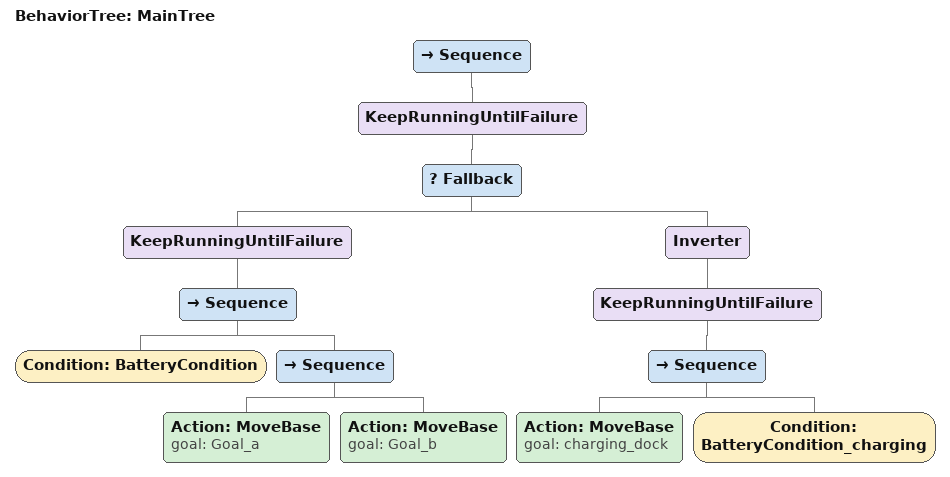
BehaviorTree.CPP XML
<?xml version="1.0"?>
<root main_tree_to_execute="MainTree">
    <BehaviorTree ID="MainTree">
        <Sequence>
            <KeepRunningUntilFailure>
                <Fallback>
                    <KeepRunningUntilFailure>
                        <Sequence>
                            <Condition ID="BatteryCondition"/>
                            <Sequence>
                                <Action ID="MoveBase" goal="Goal_a"/>
                                <Action ID="MoveBase" goal="Goal_b"/>
                            </Sequence>
                        </Sequence>
                    </KeepRunningUntilFailure>
                    <Inverter>
                        <KeepRunningUntilFailure>
                            <Sequence>
                                <Action ID="MoveBase" goal="charging_dock"/>
                                <Condition ID="BatteryCondition_charging"/>
                            </Sequence>
                        </KeepRunningUntilFailure>
                    </Inverter>
                </Fallback>
            </KeepRunningUntilFailure>
        </Sequence>
    </BehaviorTree>

</root>
